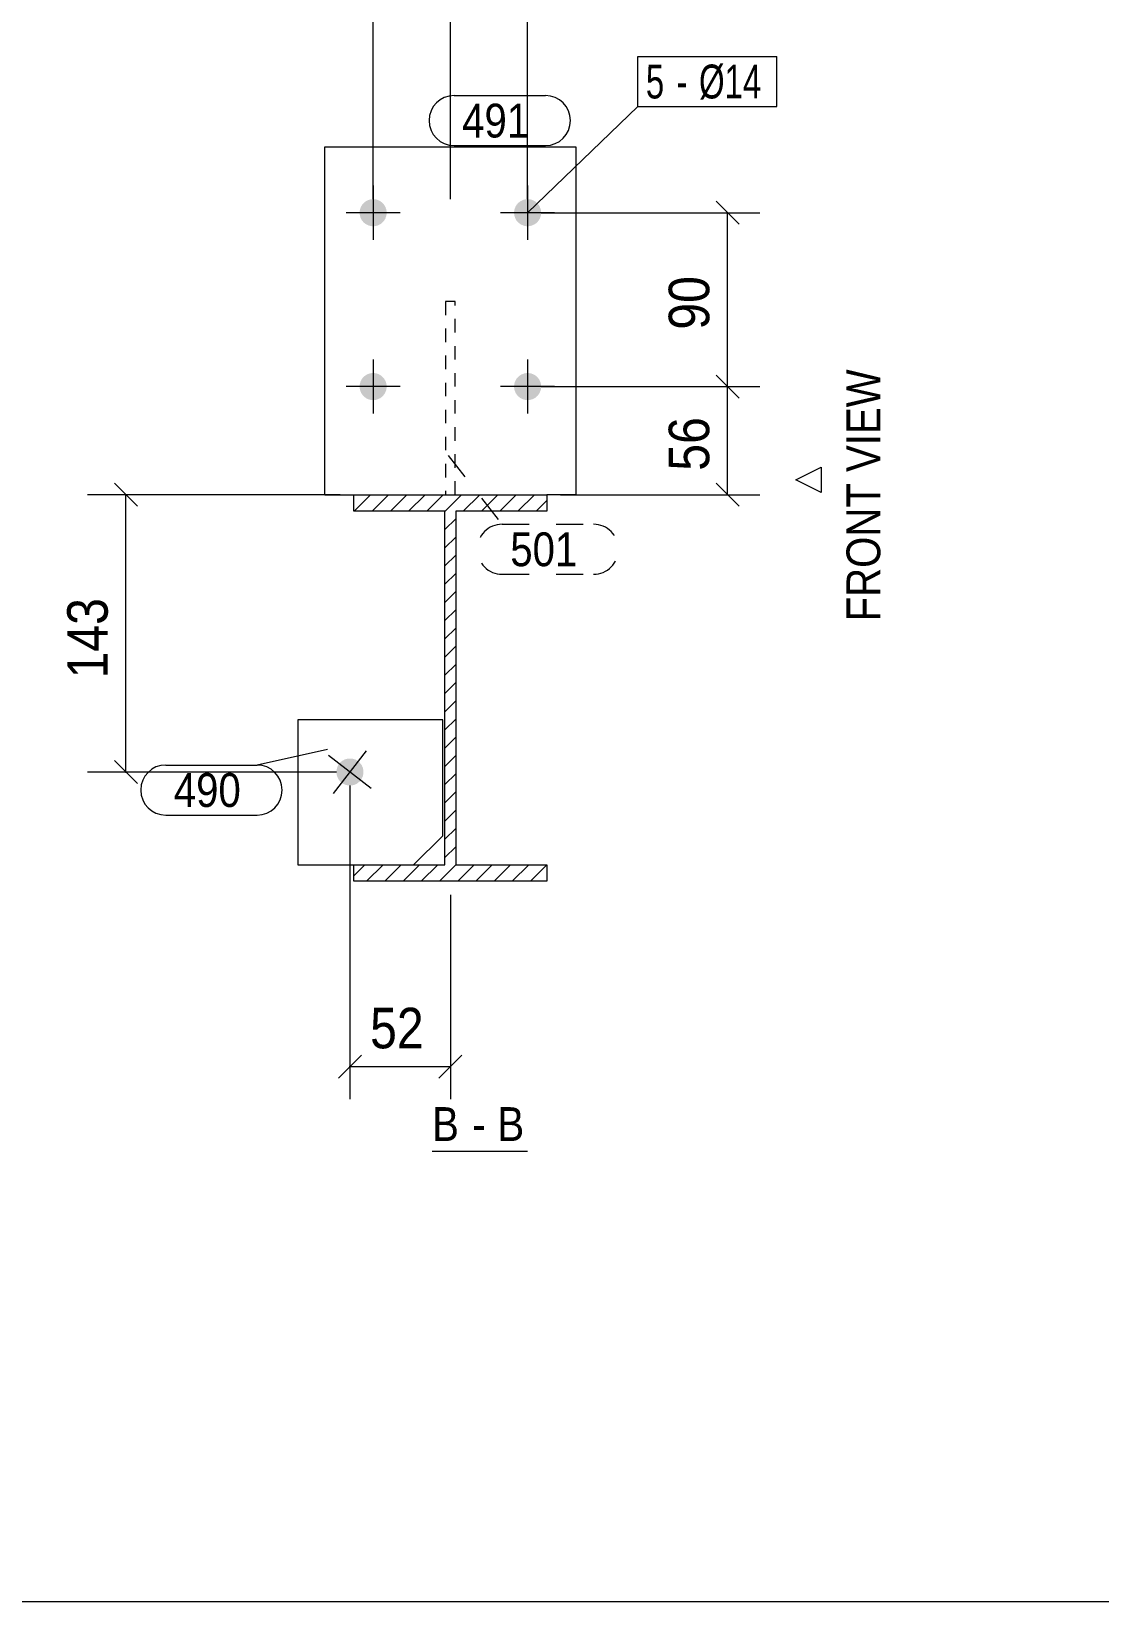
# Model space of a CAD drawing. Header units: millimetres. Extents: x 2 to 825, y 1 to 579.
# Drawn here: x 299.8 to 378.8, y 5 to 121.1 of the extents above; entities that cross this region are included whole.
import ezdxf

# ---------------------------------------------------------------- set-up
doc = ezdxf.new("R2010")
doc.units = ezdxf.units.MM
for name, pattern in [('XKITLINE00', [0]), ('XKITLINE01', [4, 1, -1, 1, -1]), ('XKITLINE02', [4, 2, -2])]:
    doc.linetypes.add(name, pattern=pattern)
for name, color, linetype, lineweight in [('Bolt', 3, 'Continuous', 0), ('BoltMark', 7, 'Continuous', 0), ('Dimensions', 7, 'Continuous', 0), ('DrawingSheet', 5, 'Continuous', 0), ('OtherObjectType', 7, 'Continuous', 0), ('Part', 2, 'Continuous', 0), ('PartMark', 7, 'Continuous', 0)]:
    doc.layers.add(name, color=color, linetype=linetype, lineweight=lineweight)
doc.styles.add('ARIAL', font='ARIAL.TTF')
doc.styles.add('ARIAL_NARROW', font='ARIALN.TTF')

# ---------------------------------------------------------------- blocks, each defined once
blk = doc.blocks.new('*A2')
at = {"layer": 'Part', "color": 7, "linetype": 'XKITLINE00', "lineweight": 0}
for p, q in [((323.62, 85.63), (324.84, 86.84)), ((324.97, 85.63), (326.18, 86.84)), ((326.32, 85.63), (327.53, 86.84)), ((327.66, 85.63), (328.88, 86.84)), ((329.01, 85.63), (330.22, 86.84)), ((330.34, 85.61), (331.57, 86.84)), ((331.7, 85.63), (332.92, 86.84)), ((333.05, 85.63), (334.27, 86.84)), ((334.4, 85.63), (335.61, 86.84)), ((335.75, 85.63), (336.96, 86.84)), ((337.09, 85.63), (337.89, 86.43)), ((330.35, 84.27), (331.15, 85.07)), ((330.35, 82.92), (331.15, 83.72)), ((330.35, 81.58), (331.15, 82.38)), ((330.35, 80.23), (331.15, 81.03)), ((330.35, 78.88), (331.15, 79.68)), ((330.35, 77.54), (331.15, 78.34)), ((330.35, 76.19), (331.15, 76.99)), ((330.35, 74.84), (331.15, 75.64)), ((330.35, 73.5), (331.15, 74.3)), ((330.35, 72.15), (331.15, 72.95)), ((330.35, 70.8), (331.15, 71.6)), ((330.35, 69.45), (331.15, 70.25)), ((330.35, 68.11), (331.15, 68.91)), ((330.48, 66.89), (331.15, 67.56)), ((330.35, 66.76), (330.48, 66.89)), ((330.35, 65.41), (331.15, 66.21)), ((330.35, 64.07), (331.15, 64.87)), ((330.35, 62.72), (331.15, 63.52)), ((330.35, 61.37), (331.15, 62.17)), ((330.35, 60.02), (331.15, 60.82)), ((323.6, 58.67), (324.42, 59.49)), ((324.55, 58.27), (325.77, 59.49)), ((325.9, 58.27), (327.11, 59.49)), ((327.25, 58.27), (328.46, 59.49)), ((328.59, 58.27), (329.81, 59.49)), ((329.94, 58.27), (331.15, 59.49)), ((331.29, 58.27), (332.5, 59.49)), ((332.63, 58.27), (333.85, 59.49)), ((333.98, 58.27), (335.2, 59.49)), ((335.33, 58.27), (336.54, 59.49)), ((336.68, 58.27), (337.89, 59.49))]:
    blk.add_line(p, q, dxfattribs=at)
blk = doc.blocks.new('*A112')
at = {"layer": 'Bolt'}
for points in [[(326.03, 107.68), (326.03, 107.65), (326.03, 107.63), (326.03, 107.6), (326.03, 107.58), (326.02, 107.55), (326.02, 107.53), (326.01, 107.5), (326.01, 107.48), (326, 107.46), (326, 107.43), (325.99, 107.41), (325.98, 107.39), (325.97, 107.36), (325.97, 107.34), (325.96, 107.32), (325.95, 107.29), (325.94, 107.27), (325.93, 107.25), (325.91, 107.23), (325.9, 107.21), (325.89, 107.19), (325.88, 107.16), (325.86, 107.14), (325.85, 107.12), (325.84, 107.1), (325.82, 107.08), (325.81, 107.07), (325.79, 107.05), (325.77, 107.03), (325.76, 107.01), (325.74, 106.99), (325.72, 106.98), (325.7, 106.96), (325.69, 106.94), (325.67, 106.93), (325.65, 106.91), (325.63, 106.9), (325.61, 106.88), (325.59, 106.87), (325.57, 106.85), (325.55, 106.84), (325.53, 106.83), (325.5, 106.82), (325.48, 106.81), (325.46, 106.8), (325.44, 106.79), (325.42, 106.78), (325.39, 106.77), (325.37, 106.76), (325.35, 106.75), (325.32, 106.74), (325.3, 106.74), (325.28, 106.73), (325.25, 106.72), (325.23, 106.72), (325.2, 106.71), (325.18, 106.71), (325.16, 106.71), (325.13, 106.7), (325.11, 106.7), (325.08, 106.7), (325.06, 106.7), (325.03, 106.7), (325.01, 106.7), (324.98, 106.7), (324.96, 106.7), (324.94, 106.7), (324.91, 106.71), (324.89, 106.71), (324.86, 106.71), (324.84, 106.72), (324.81, 106.72), (324.79, 106.73), (324.77, 106.74), (324.74, 106.74), (324.72, 106.75), (324.7, 106.76), (324.67, 106.77), (324.65, 106.78), (324.63, 106.79), (324.61, 106.8), (324.58, 106.81), (324.56, 106.82), (324.54, 106.83), (324.52, 106.84), (324.5, 106.85), (324.48, 106.87), (324.46, 106.88), (324.44, 106.9), (324.42, 106.91), (324.4, 106.93), (324.38, 106.94), (324.36, 106.96), (324.34, 106.98), (324.33, 106.99), (324.31, 107.01), (324.29, 107.03), (324.28, 107.05), (324.26, 107.07), (324.24, 107.08), (324.23, 107.1), (324.22, 107.12), (324.2, 107.14), (324.19, 107.16), (324.18, 107.19), (324.16, 107.21), (324.15, 107.23), (324.14, 107.25), (324.13, 107.27), (324.12, 107.29), (324.11, 107.32), (324.1, 107.34), (324.09, 107.36), (324.08, 107.39), (324.08, 107.41), (324.07, 107.43), (324.06, 107.46), (324.06, 107.48), (324.05, 107.5), (324.05, 107.53), (324.04, 107.55), (324.04, 107.58), (324.04, 107.6), (324.04, 107.63), (324.03, 107.65), (324.03, 107.68), (324.03, 107.7), (324.03, 107.72), (324.03, 107.75), (324.04, 107.77), (324.04, 107.8), (324.04, 107.82), (324.04, 107.85), (324.05, 107.87), (324.05, 107.89), (324.06, 107.92), (324.06, 107.94), (324.07, 107.97), (324.08, 107.99), (324.08, 108.01), (324.09, 108.04), (324.1, 108.06), (324.11, 108.08), (324.12, 108.11), (324.13, 108.13), (324.14, 108.15), (324.15, 108.17), (324.16, 108.19), (324.18, 108.21), (324.19, 108.23), (324.2, 108.26), (324.22, 108.28), (324.23, 108.3), (324.24, 108.32), (324.26, 108.33), (324.28, 108.35), (324.29, 108.37), (324.31, 108.39), (324.33, 108.41), (324.34, 108.42), (324.36, 108.44), (324.38, 108.46), (324.4, 108.47), (324.42, 108.49), (324.44, 108.5), (324.46, 108.52), (324.48, 108.53), (324.5, 108.54), (324.52, 108.56), (324.54, 108.57), (324.56, 108.58), (324.58, 108.59), (324.61, 108.6), (324.63, 108.61), (324.65, 108.62), (324.67, 108.63), (324.7, 108.64), (324.72, 108.65), (324.74, 108.66), (324.77, 108.66), (324.79, 108.67), (324.81, 108.68), (324.84, 108.68), (324.86, 108.69), (324.89, 108.69), (324.91, 108.69), (324.94, 108.7), (324.96, 108.7), (324.98, 108.7), (325.01, 108.7), (325.03, 108.7), (325.06, 108.7), (325.08, 108.7), (325.11, 108.7), (325.13, 108.7), (325.16, 108.69), (325.18, 108.69), (325.2, 108.69), (325.23, 108.68), (325.25, 108.68), (325.28, 108.67), (325.3, 108.66), (325.32, 108.66), (325.35, 108.65), (325.37, 108.64), (325.39, 108.63), (325.42, 108.62), (325.44, 108.61), (325.46, 108.6), (325.48, 108.59), (325.5, 108.58), (325.53, 108.57), (325.55, 108.56), (325.57, 108.54), (325.59, 108.53), (325.61, 108.52), (325.63, 108.5), (325.65, 108.49), (325.67, 108.47), (325.69, 108.46), (325.7, 108.44), (325.72, 108.42), (325.74, 108.41), (325.76, 108.39), (325.77, 108.37), (325.79, 108.35), (325.81, 108.33), (325.82, 108.32), (325.84, 108.3), (325.85, 108.28), (325.86, 108.26), (325.88, 108.23), (325.89, 108.21), (325.9, 108.19), (325.91, 108.17), (325.93, 108.15), (325.94, 108.13), (325.95, 108.11), (325.96, 108.08), (325.97, 108.06), (325.97, 108.04), (325.98, 108.01), (325.99, 107.99), (326, 107.97), (326, 107.94), (326.01, 107.92), (326.01, 107.89), (326.02, 107.87), (326.02, 107.85), (326.03, 107.82), (326.03, 107.8), (326.03, 107.77), (326.03, 107.75), (326.03, 107.72), (326.03, 107.7)], [(337.46, 107.68), (337.46, 107.65), (337.46, 107.63), (337.46, 107.6), (337.45, 107.58), (337.45, 107.55), (337.45, 107.53), (337.44, 107.5), (337.44, 107.48), (337.43, 107.46), (337.43, 107.43), (337.42, 107.41), (337.41, 107.39), (337.4, 107.36), (337.39, 107.34), (337.39, 107.32), (337.38, 107.29), (337.37, 107.27), (337.35, 107.25), (337.34, 107.23), (337.33, 107.21), (337.32, 107.19), (337.31, 107.16), (337.29, 107.14), (337.28, 107.12), (337.26, 107.1), (337.25, 107.08), (337.23, 107.07), (337.22, 107.05), (337.2, 107.03), (337.19, 107.01), (337.17, 106.99), (337.15, 106.98), (337.13, 106.96), (337.11, 106.94), (337.1, 106.93), (337.08, 106.91), (337.06, 106.9), (337.04, 106.88), (337.02, 106.87), (337, 106.85), (336.98, 106.84), (336.95, 106.83), (336.93, 106.82), (336.91, 106.81), (336.89, 106.8), (336.87, 106.79), (336.84, 106.78), (336.82, 106.77), (336.8, 106.76), (336.78, 106.75), (336.75, 106.74), (336.73, 106.74), (336.7, 106.73), (336.68, 106.72), (336.66, 106.72), (336.63, 106.71), (336.61, 106.71), (336.58, 106.71), (336.56, 106.7), (336.54, 106.7), (336.51, 106.7), (336.49, 106.7), (336.46, 106.7), (336.44, 106.7), (336.41, 106.7), (336.39, 106.7), (336.36, 106.7), (336.34, 106.71), (336.31, 106.71), (336.29, 106.71), (336.27, 106.72), (336.24, 106.72), (336.22, 106.73), (336.19, 106.74), (336.17, 106.74), (336.15, 106.75), (336.12, 106.76), (336.1, 106.77), (336.08, 106.78), (336.06, 106.79), (336.03, 106.8), (336.01, 106.81), (335.99, 106.82), (335.97, 106.83), (335.95, 106.84), (335.93, 106.85), (335.91, 106.87), (335.89, 106.88), (335.87, 106.9), (335.85, 106.91), (335.83, 106.93), (335.81, 106.94), (335.79, 106.96), (335.77, 106.98), (335.75, 106.99), (335.74, 107.01), (335.72, 107.03), (335.7, 107.05), (335.69, 107.07), (335.67, 107.08), (335.66, 107.1), (335.64, 107.12), (335.63, 107.14), (335.62, 107.16), (335.6, 107.19), (335.59, 107.21), (335.58, 107.23), (335.57, 107.25), (335.56, 107.27), (335.55, 107.29), (335.54, 107.32), (335.53, 107.34), (335.52, 107.36), (335.51, 107.39), (335.5, 107.41), (335.5, 107.43), (335.49, 107.46), (335.49, 107.48), (335.48, 107.5), (335.48, 107.53), (335.47, 107.55), (335.47, 107.58), (335.47, 107.6), (335.46, 107.63), (335.46, 107.65), (335.46, 107.68), (335.46, 107.7), (335.46, 107.72), (335.46, 107.75), (335.46, 107.77), (335.47, 107.8), (335.47, 107.82), (335.47, 107.85), (335.48, 107.87), (335.48, 107.89), (335.49, 107.92), (335.49, 107.94), (335.5, 107.97), (335.5, 107.99), (335.51, 108.01), (335.52, 108.04), (335.53, 108.06), (335.54, 108.08), (335.55, 108.11), (335.56, 108.13), (335.57, 108.15), (335.58, 108.17), (335.59, 108.19), (335.6, 108.21), (335.62, 108.23), (335.63, 108.26), (335.64, 108.28), (335.66, 108.3), (335.67, 108.32), (335.69, 108.33), (335.7, 108.35), (335.72, 108.37), (335.74, 108.39), (335.75, 108.41), (335.77, 108.42), (335.79, 108.44), (335.81, 108.46), (335.83, 108.47), (335.85, 108.49), (335.87, 108.5), (335.89, 108.52), (335.91, 108.53), (335.93, 108.54), (335.95, 108.56), (335.97, 108.57), (335.99, 108.58), (336.01, 108.59), (336.03, 108.6), (336.06, 108.61), (336.08, 108.62), (336.1, 108.63), (336.12, 108.64), (336.15, 108.65), (336.17, 108.66), (336.19, 108.66), (336.22, 108.67), (336.24, 108.68), (336.27, 108.68), (336.29, 108.69), (336.31, 108.69), (336.34, 108.69), (336.36, 108.7), (336.39, 108.7), (336.41, 108.7), (336.44, 108.7), (336.46, 108.7), (336.49, 108.7), (336.51, 108.7), (336.54, 108.7), (336.56, 108.7), (336.58, 108.69), (336.61, 108.69), (336.63, 108.69), (336.66, 108.68), (336.68, 108.68), (336.7, 108.67), (336.73, 108.66), (336.75, 108.66), (336.78, 108.65), (336.8, 108.64), (336.82, 108.63), (336.84, 108.62), (336.87, 108.61), (336.89, 108.6), (336.91, 108.59), (336.93, 108.58), (336.95, 108.57), (336.98, 108.56), (337, 108.54), (337.02, 108.53), (337.04, 108.52), (337.06, 108.5), (337.08, 108.49), (337.1, 108.47), (337.11, 108.46), (337.13, 108.44), (337.15, 108.42), (337.17, 108.41), (337.19, 108.39), (337.2, 108.37), (337.22, 108.35), (337.23, 108.33), (337.25, 108.32), (337.26, 108.3), (337.28, 108.28), (337.29, 108.26), (337.31, 108.23), (337.32, 108.21), (337.33, 108.19), (337.34, 108.17), (337.35, 108.15), (337.37, 108.13), (337.38, 108.11), (337.39, 108.08), (337.39, 108.06), (337.4, 108.04), (337.41, 108.01), (337.42, 107.99), (337.43, 107.97), (337.43, 107.94), (337.44, 107.92), (337.44, 107.89), (337.45, 107.87), (337.45, 107.85), (337.45, 107.82), (337.46, 107.8), (337.46, 107.77), (337.46, 107.75), (337.46, 107.72), (337.46, 107.7)], [(326.03, 94.82), (326.03, 94.79), (326.03, 94.77), (326.03, 94.74), (326.03, 94.72), (326.02, 94.7), (326.02, 94.67), (326.01, 94.65), (326.01, 94.62), (326, 94.6), (326, 94.58), (325.99, 94.55), (325.98, 94.53), (325.97, 94.51), (325.97, 94.48), (325.96, 94.46), (325.95, 94.44), (325.94, 94.42), (325.93, 94.39), (325.91, 94.37), (325.9, 94.35), (325.89, 94.33), (325.88, 94.31), (325.86, 94.29), (325.85, 94.27), (325.84, 94.25), (325.82, 94.23), (325.81, 94.21), (325.79, 94.19), (325.77, 94.17), (325.76, 94.15), (325.74, 94.14), (325.72, 94.12), (325.7, 94.1), (325.69, 94.09), (325.67, 94.07), (325.65, 94.05), (325.63, 94.04), (325.61, 94.03), (325.59, 94.01), (325.57, 94), (325.55, 93.98), (325.53, 93.97), (325.5, 93.96), (325.48, 93.95), (325.46, 93.94), (325.44, 93.93), (325.42, 93.92), (325.39, 93.91), (325.37, 93.9), (325.35, 93.89), (325.32, 93.89), (325.3, 93.88), (325.28, 93.87), (325.25, 93.87), (325.23, 93.86), (325.2, 93.86), (325.18, 93.85), (325.16, 93.85), (325.13, 93.85), (325.11, 93.85), (325.08, 93.84), (325.06, 93.84), (325.03, 93.84), (325.01, 93.84), (324.98, 93.84), (324.96, 93.85), (324.94, 93.85), (324.91, 93.85), (324.89, 93.85), (324.86, 93.86), (324.84, 93.86), (324.81, 93.87), (324.79, 93.87), (324.77, 93.88), (324.74, 93.89), (324.72, 93.89), (324.7, 93.9), (324.67, 93.91), (324.65, 93.92), (324.63, 93.93), (324.61, 93.94), (324.58, 93.95), (324.56, 93.96), (324.54, 93.97), (324.52, 93.98), (324.5, 94), (324.48, 94.01), (324.46, 94.03), (324.44, 94.04), (324.42, 94.05), (324.4, 94.07), (324.38, 94.09), (324.36, 94.1), (324.34, 94.12), (324.33, 94.14), (324.31, 94.15), (324.29, 94.17), (324.28, 94.19), (324.26, 94.21), (324.24, 94.23), (324.23, 94.25), (324.22, 94.27), (324.2, 94.29), (324.19, 94.31), (324.18, 94.33), (324.16, 94.35), (324.15, 94.37), (324.14, 94.39), (324.13, 94.42), (324.12, 94.44), (324.11, 94.46), (324.1, 94.48), (324.09, 94.51), (324.08, 94.53), (324.08, 94.55), (324.07, 94.58), (324.06, 94.6), (324.06, 94.62), (324.05, 94.65), (324.05, 94.67), (324.04, 94.7), (324.04, 94.72), (324.04, 94.74), (324.04, 94.77), (324.03, 94.79), (324.03, 94.82), (324.03, 94.84), (324.03, 94.87), (324.03, 94.89), (324.04, 94.92), (324.04, 94.94), (324.04, 94.97), (324.04, 94.99), (324.05, 95.01), (324.05, 95.04), (324.06, 95.06), (324.06, 95.09), (324.07, 95.11), (324.08, 95.13), (324.08, 95.16), (324.09, 95.18), (324.1, 95.2), (324.11, 95.23), (324.12, 95.25), (324.13, 95.27), (324.14, 95.29), (324.15, 95.31), (324.16, 95.34), (324.18, 95.36), (324.19, 95.38), (324.2, 95.4), (324.22, 95.42), (324.23, 95.44), (324.24, 95.46), (324.26, 95.48), (324.28, 95.5), (324.29, 95.51), (324.31, 95.53), (324.33, 95.55), (324.34, 95.57), (324.36, 95.58), (324.38, 95.6), (324.4, 95.62), (324.42, 95.63), (324.44, 95.65), (324.46, 95.66), (324.48, 95.67), (324.5, 95.69), (324.52, 95.7), (324.54, 95.71), (324.56, 95.72), (324.58, 95.74), (324.61, 95.75), (324.63, 95.76), (324.65, 95.77), (324.67, 95.78), (324.7, 95.78), (324.72, 95.79), (324.74, 95.8), (324.77, 95.81), (324.79, 95.81), (324.81, 95.82), (324.84, 95.82), (324.86, 95.83), (324.89, 95.83), (324.91, 95.84), (324.94, 95.84), (324.96, 95.84), (324.98, 95.84), (325.01, 95.84), (325.03, 95.84), (325.06, 95.84), (325.08, 95.84), (325.11, 95.84), (325.13, 95.84), (325.16, 95.84), (325.18, 95.83), (325.2, 95.83), (325.23, 95.82), (325.25, 95.82), (325.28, 95.81), (325.3, 95.81), (325.32, 95.8), (325.35, 95.79), (325.37, 95.78), (325.39, 95.78), (325.42, 95.77), (325.44, 95.76), (325.46, 95.75), (325.48, 95.74), (325.5, 95.72), (325.53, 95.71), (325.55, 95.7), (325.57, 95.69), (325.59, 95.67), (325.61, 95.66), (325.63, 95.65), (325.65, 95.63), (325.67, 95.62), (325.69, 95.6), (325.7, 95.58), (325.72, 95.57), (325.74, 95.55), (325.76, 95.53), (325.77, 95.51), (325.79, 95.5), (325.81, 95.48), (325.82, 95.46), (325.84, 95.44), (325.85, 95.42), (325.86, 95.4), (325.88, 95.38), (325.89, 95.36), (325.9, 95.34), (325.91, 95.31), (325.93, 95.29), (325.94, 95.27), (325.95, 95.25), (325.96, 95.23), (325.97, 95.2), (325.97, 95.18), (325.98, 95.16), (325.99, 95.13), (326, 95.11), (326, 95.09), (326.01, 95.06), (326.01, 95.04), (326.02, 95.01), (326.02, 94.99), (326.03, 94.97), (326.03, 94.94), (326.03, 94.92), (326.03, 94.89), (326.03, 94.87), (326.03, 94.84)], [(337.46, 94.82), (337.46, 94.79), (337.46, 94.77), (337.46, 94.74), (337.45, 94.72), (337.45, 94.7), (337.45, 94.67), (337.44, 94.65), (337.44, 94.62), (337.43, 94.6), (337.43, 94.58), (337.42, 94.55), (337.41, 94.53), (337.4, 94.51), (337.39, 94.48), (337.39, 94.46), (337.38, 94.44), (337.37, 94.42), (337.35, 94.39), (337.34, 94.37), (337.33, 94.35), (337.32, 94.33), (337.31, 94.31), (337.29, 94.29), (337.28, 94.27), (337.26, 94.25), (337.25, 94.23), (337.23, 94.21), (337.22, 94.19), (337.2, 94.17), (337.19, 94.15), (337.17, 94.14), (337.15, 94.12), (337.13, 94.1), (337.11, 94.09), (337.1, 94.07), (337.08, 94.05), (337.06, 94.04), (337.04, 94.03), (337.02, 94.01), (337, 94), (336.98, 93.98), (336.95, 93.97), (336.93, 93.96), (336.91, 93.95), (336.89, 93.94), (336.87, 93.93), (336.84, 93.92), (336.82, 93.91), (336.8, 93.9), (336.78, 93.89), (336.75, 93.89), (336.73, 93.88), (336.7, 93.87), (336.68, 93.87), (336.66, 93.86), (336.63, 93.86), (336.61, 93.85), (336.58, 93.85), (336.56, 93.85), (336.54, 93.85), (336.51, 93.84), (336.49, 93.84), (336.46, 93.84), (336.44, 93.84), (336.41, 93.84), (336.39, 93.85), (336.36, 93.85), (336.34, 93.85), (336.31, 93.85), (336.29, 93.86), (336.27, 93.86), (336.24, 93.87), (336.22, 93.87), (336.19, 93.88), (336.17, 93.89), (336.15, 93.89), (336.12, 93.9), (336.1, 93.91), (336.08, 93.92), (336.06, 93.93), (336.03, 93.94), (336.01, 93.95), (335.99, 93.96), (335.97, 93.97), (335.95, 93.98), (335.93, 94), (335.91, 94.01), (335.89, 94.03), (335.87, 94.04), (335.85, 94.05), (335.83, 94.07), (335.81, 94.09), (335.79, 94.1), (335.77, 94.12), (335.75, 94.14), (335.74, 94.15), (335.72, 94.17), (335.7, 94.19), (335.69, 94.21), (335.67, 94.23), (335.66, 94.25), (335.64, 94.27), (335.63, 94.29), (335.62, 94.31), (335.6, 94.33), (335.59, 94.35), (335.58, 94.37), (335.57, 94.39), (335.56, 94.42), (335.55, 94.44), (335.54, 94.46), (335.53, 94.48), (335.52, 94.51), (335.51, 94.53), (335.5, 94.55), (335.5, 94.58), (335.49, 94.6), (335.49, 94.62), (335.48, 94.65), (335.48, 94.67), (335.47, 94.7), (335.47, 94.72), (335.47, 94.74), (335.46, 94.77), (335.46, 94.79), (335.46, 94.82), (335.46, 94.84), (335.46, 94.87), (335.46, 94.89), (335.46, 94.92), (335.47, 94.94), (335.47, 94.97), (335.47, 94.99), (335.48, 95.01), (335.48, 95.04), (335.49, 95.06), (335.49, 95.09), (335.5, 95.11), (335.5, 95.13), (335.51, 95.16), (335.52, 95.18), (335.53, 95.2), (335.54, 95.23), (335.55, 95.25), (335.56, 95.27), (335.57, 95.29), (335.58, 95.31), (335.59, 95.34), (335.6, 95.36), (335.62, 95.38), (335.63, 95.4), (335.64, 95.42), (335.66, 95.44), (335.67, 95.46), (335.69, 95.48), (335.7, 95.5), (335.72, 95.51), (335.74, 95.53), (335.75, 95.55), (335.77, 95.57), (335.79, 95.58), (335.81, 95.6), (335.83, 95.62), (335.85, 95.63), (335.87, 95.65), (335.89, 95.66), (335.91, 95.67), (335.93, 95.69), (335.95, 95.7), (335.97, 95.71), (335.99, 95.72), (336.01, 95.74), (336.03, 95.75), (336.06, 95.76), (336.08, 95.77), (336.1, 95.78), (336.12, 95.78), (336.15, 95.79), (336.17, 95.8), (336.19, 95.81), (336.22, 95.81), (336.24, 95.82), (336.27, 95.82), (336.29, 95.83), (336.31, 95.83), (336.34, 95.84), (336.36, 95.84), (336.39, 95.84), (336.41, 95.84), (336.44, 95.84), (336.46, 95.84), (336.49, 95.84), (336.51, 95.84), (336.54, 95.84), (336.56, 95.84), (336.58, 95.84), (336.61, 95.83), (336.63, 95.83), (336.66, 95.82), (336.68, 95.82), (336.7, 95.81), (336.73, 95.81), (336.75, 95.8), (336.78, 95.79), (336.8, 95.78), (336.82, 95.78), (336.84, 95.77), (336.87, 95.76), (336.89, 95.75), (336.91, 95.74), (336.93, 95.72), (336.95, 95.71), (336.98, 95.7), (337, 95.69), (337.02, 95.67), (337.04, 95.66), (337.06, 95.65), (337.08, 95.63), (337.1, 95.62), (337.11, 95.6), (337.13, 95.58), (337.15, 95.57), (337.17, 95.55), (337.19, 95.53), (337.2, 95.51), (337.22, 95.5), (337.23, 95.48), (337.25, 95.46), (337.26, 95.44), (337.28, 95.42), (337.29, 95.4), (337.31, 95.38), (337.32, 95.36), (337.33, 95.34), (337.34, 95.31), (337.35, 95.29), (337.37, 95.27), (337.38, 95.25), (337.39, 95.23), (337.39, 95.2), (337.4, 95.18), (337.41, 95.16), (337.42, 95.13), (337.43, 95.11), (337.43, 95.09), (337.44, 95.06), (337.44, 95.04), (337.45, 95.01), (337.45, 94.99), (337.45, 94.97), (337.46, 94.94), (337.46, 94.92), (337.46, 94.89), (337.46, 94.87), (337.46, 94.84)]]:
    blk.add_hatch(color=3, dxfattribs=at).paths.add_polyline_path(points, flags=17)
at = {"layer": 'Bolt', "color": 3, "linetype": 'XKITLINE00', "lineweight": 0}
for p, q in [((325.03, 109.7), (325.03, 105.7)), ((336.46, 109.7), (336.46, 105.7)), ((327.03, 107.7), (323.03, 107.7)), ((338.46, 107.7), (334.46, 107.7)), ((325.03, 96.84), (325.03, 92.84)), ((336.46, 96.84), (336.46, 92.84)), ((327.03, 94.84), (323.03, 94.84)), ((338.46, 94.84), (334.46, 94.84))]:
    blk.add_line(p, q, dxfattribs=at)
blk = doc.blocks.new('*A113')
at = {"layer": 'Bolt'}
blk.add_hatch(color=3, dxfattribs=at).paths.add_polyline_path([(322.69, 65.57), (322.67, 65.58), (322.65, 65.6), (322.63, 65.62), (322.61, 65.63), (322.6, 65.65), (322.58, 65.67), (322.56, 65.69), (322.55, 65.71), (322.53, 65.73), (322.52, 65.75), (322.5, 65.77), (322.49, 65.79), (322.47, 65.81), (322.46, 65.83), (322.45, 65.85), (322.44, 65.87), (322.43, 65.89), (322.42, 65.91), (322.41, 65.94), (322.4, 65.96), (322.39, 65.98), (322.38, 66), (322.37, 66.03), (322.36, 66.05), (322.36, 66.07), (322.35, 66.1), (322.34, 66.12), (322.34, 66.15), (322.33, 66.17), (322.33, 66.19), (322.33, 66.22), (322.32, 66.24), (322.32, 66.27), (322.32, 66.29), (322.32, 66.32), (322.32, 66.34), (322.32, 66.37), (322.32, 66.39), (322.32, 66.41), (322.32, 66.44), (322.33, 66.46), (322.33, 66.49), (322.33, 66.51), (322.34, 66.54), (322.34, 66.56), (322.35, 66.58), (322.35, 66.61), (322.36, 66.63), (322.37, 66.65), (322.38, 66.68), (322.39, 66.7), (322.39, 66.72), (322.4, 66.75), (322.41, 66.77), (322.42, 66.79), (322.44, 66.81), (322.45, 66.83), (322.46, 66.86), (322.47, 66.88), (322.49, 66.9), (322.5, 66.92), (322.51, 66.94), (322.53, 66.96), (322.54, 66.98), (322.56, 66.99), (322.58, 67.01), (322.59, 67.03), (322.61, 67.05), (322.63, 67.07), (322.65, 67.08), (322.66, 67.1), (322.68, 67.11), (322.7, 67.13), (322.72, 67.14), (322.74, 67.16), (322.76, 67.17), (322.78, 67.19), (322.8, 67.2), (322.82, 67.21), (322.85, 67.22), (322.87, 67.24), (322.89, 67.25), (322.91, 67.26), (322.93, 67.27), (322.96, 67.28), (322.98, 67.28), (323, 67.29), (323.03, 67.3), (323.05, 67.31), (323.07, 67.31), (323.1, 67.32), (323.12, 67.32), (323.15, 67.33), (323.17, 67.33), (323.19, 67.33), (323.22, 67.34), (323.24, 67.34), (323.27, 67.34), (323.29, 67.34), (323.32, 67.34), (323.34, 67.34), (323.37, 67.34), (323.39, 67.34), (323.41, 67.34), (323.44, 67.34), (323.46, 67.33), (323.49, 67.33), (323.51, 67.32), (323.54, 67.32), (323.56, 67.31), (323.58, 67.31), (323.61, 67.3), (323.63, 67.29), (323.65, 67.28), (323.68, 67.28), (323.7, 67.27), (323.72, 67.26), (323.74, 67.25), (323.77, 67.24), (323.79, 67.23), (323.81, 67.21), (323.83, 67.2), (323.85, 67.19), (323.87, 67.18), (323.89, 67.16), (323.91, 67.15), (323.93, 67.13), (323.95, 67.12), (323.97, 67.1), (323.99, 67.08), (324.01, 67.07), (324.02, 67.05), (324.04, 67.03), (324.06, 67.02), (324.07, 67), (324.09, 66.98), (324.11, 66.96), (324.12, 66.94), (324.14, 66.92), (324.15, 66.9), (324.16, 66.88), (324.18, 66.86), (324.19, 66.84), (324.2, 66.82), (324.21, 66.79), (324.22, 66.77), (324.23, 66.75), (324.24, 66.73), (324.25, 66.7), (324.26, 66.68), (324.27, 66.66), (324.28, 66.63), (324.28, 66.61), (324.29, 66.59), (324.29, 66.56), (324.3, 66.54), (324.3, 66.52), (324.31, 66.49), (324.31, 66.47), (324.31, 66.44), (324.32, 66.42), (324.32, 66.39), (324.32, 66.37), (324.32, 66.34), (324.32, 66.32), (324.32, 66.3), (324.32, 66.27), (324.31, 66.25), (324.31, 66.22), (324.31, 66.2), (324.3, 66.17), (324.3, 66.15), (324.29, 66.13), (324.29, 66.1), (324.28, 66.08), (324.28, 66.05), (324.27, 66.03), (324.26, 66.01), (324.25, 65.98), (324.24, 65.96), (324.23, 65.94), (324.22, 65.92), (324.21, 65.89), (324.2, 65.87), (324.19, 65.85), (324.18, 65.83), (324.16, 65.81), (324.15, 65.79), (324.14, 65.77), (324.12, 65.75), (324.11, 65.73), (324.09, 65.71), (324.08, 65.69), (324.06, 65.67), (324.04, 65.65), (324.03, 65.64), (324.01, 65.62), (323.99, 65.6), (323.97, 65.59), (323.95, 65.57), (323.94, 65.56), (323.92, 65.54), (323.9, 65.53), (323.88, 65.51), (323.86, 65.5), (323.83, 65.49), (323.81, 65.47), (323.79, 65.46), (323.77, 65.45), (323.75, 65.44), (323.73, 65.43), (323.7, 65.42), (323.68, 65.41), (323.66, 65.4), (323.63, 65.39), (323.61, 65.39), (323.59, 65.38), (323.56, 65.37), (323.54, 65.37), (323.52, 65.36), (323.49, 65.36), (323.47, 65.35), (323.44, 65.35), (323.42, 65.35), (323.39, 65.35), (323.37, 65.34), (323.35, 65.34), (323.32, 65.34), (323.3, 65.34), (323.27, 65.34), (323.25, 65.35), (323.22, 65.35), (323.2, 65.35), (323.17, 65.35), (323.15, 65.36), (323.13, 65.36), (323.1, 65.37), (323.08, 65.37), (323.05, 65.38), (323.03, 65.39), (323.01, 65.39), (322.98, 65.4), (322.96, 65.41), (322.94, 65.42), (322.92, 65.43), (322.89, 65.44), (322.87, 65.45), (322.85, 65.46), (322.83, 65.47), (322.81, 65.48), (322.79, 65.5), (322.76, 65.51), (322.74, 65.52), (322.72, 65.54), (322.7, 65.55)], flags=17)
at = {"layer": 'Bolt', "color": 3, "linetype": 'XKITLINE00', "lineweight": 0}
for p, q in [((324.9, 65.12), (321.74, 67.57)), ((322.09, 64.76), (324.55, 67.92))]:
    blk.add_line(p, q, dxfattribs=at)
blk = doc.blocks.new('*A114')
at = {"layer": 'Part', "color": 2, "linetype": 'XKITLINE00', "lineweight": 0}
for p, q in [((323.6, 85.63), (323.6, 86.84)), ((323.6, 86.84), (337.89, 86.84)), ((337.89, 86.84), (337.89, 85.63)), ((330.35, 85.63), (323.6, 85.63)), ((330.35, 59.49), (330.35, 85.63)), ((337.89, 85.63), (331.15, 85.63)), ((331.15, 85.63), (331.15, 59.49)), ((323.6, 58.27), (323.6, 59.49)), ((323.6, 59.49), (330.35, 59.49)), ((331.15, 59.49), (337.89, 59.49)), ((337.89, 59.49), (337.89, 58.27)), ((337.89, 58.27), (323.6, 58.27))]:
    blk.add_line(p, q, dxfattribs=at)
blk = doc.blocks.new('*A115')
at = {"layer": 'Part', "color": 2, "linetype": 'XKITLINE00', "lineweight": 0}
for p, q in [((321.46, 86.84), (321.46, 112.56)), ((321.46, 112.56), (340.03, 112.56)), ((340.03, 112.56), (340.03, 86.84)), ((321.46, 86.84), (323.6, 86.84)), ((340.03, 86.84), (337.89, 86.84))]:
    blk.add_line(p, q, dxfattribs=at)
at = {"layer": 'Part', "color": 7, "linetype": 'XKITLINE01', "lineweight": 0}
blk.add_line((323.6, 86.84), (337.89, 86.84), dxfattribs=at)
blk = doc.blocks.new('*A116')
at = {"layer": 'Part', "color": 7, "linetype": 'XKITLINE01', "lineweight": 0}
for p, q in [((331.1, 101.13), (330.39, 101.13)), ((330.39, 101.13), (330.39, 86.84)), ((331.1, 86.84), (331.1, 101.13)), ((330.39, 86.84), (331.1, 86.84))]:
    blk.add_line(p, q, dxfattribs=at)
blk = doc.blocks.new('*A117')
at = {"layer": 'Part', "color": 2, "linetype": 'XKITLINE00', "lineweight": 0}
for p, q in [((330.18, 70.2), (319.46, 70.2)), ((319.46, 70.2), (319.46, 59.49)), ((330.18, 61.63), (330.18, 70.2)), ((328.03, 59.49), (330.18, 61.63)), ((319.46, 59.49), (323.6, 59.49))]:
    blk.add_line(p, q, dxfattribs=at)
at = {"layer": 'Part', "color": 7, "linetype": 'XKITLINE01', "lineweight": 0}
blk.add_line((323.6, 59.49), (328.03, 59.49), dxfattribs=at)
blk = doc.blocks.new('*A118')
at = {"layer": 'DrawingSheet', "color": 5, "linetype": 'XKITLINE00', "lineweight": 0}
blk.add_line((5, 5), (825, 5), dxfattribs=at)
blk = doc.blocks.new('*A233')
at = {"layer": 'Dimensions', "color": 7, "linetype": 'XKITLINE00', "lineweight": 0}
for p, q in [((325.03, 108.7), (325.03, 129.24)), ((330.75, 108.7), (330.75, 129.24)), ((325.88, 127.24), (324.18, 125.54)), ((331.6, 127.24), (329.9, 125.54)), ((325.03, 126.39), (330.75, 126.39))]:
    blk.add_line(p, q, dxfattribs=at)
at = {"layer": 'Dimensions', "color": 3}
for p in [(325.03, 126.39), (330.75, 126.39)]:
    blk.add_point(p, dxfattribs=at)
at = {"layer": 'Dimensions', "color": 3, "style": 'ARIAL', "width": 0.85}
blk.add_text('40', height=3, dxfattribs=at).set_placement((325.67, 127.74))
blk = doc.blocks.new('*A234')
at = {"layer": 'Dimensions', "color": 7, "linetype": 'XKITLINE00', "lineweight": 0}
for p, q in [((330.75, 108.7), (330.75, 129.24)), ((336.46, 108.7), (336.46, 129.24)), ((331.6, 127.24), (329.9, 125.54)), ((337.31, 127.24), (335.61, 125.54)), ((330.75, 126.39), (336.46, 126.39))]:
    blk.add_line(p, q, dxfattribs=at)
at = {"layer": 'Dimensions', "color": 3}
for p in [(330.75, 126.39), (336.46, 126.39)]:
    blk.add_point(p, dxfattribs=at)
at = {"layer": 'Dimensions', "color": 3, "style": 'ARIAL', "width": 0.85}
blk.add_text('40', height=3, dxfattribs=at).set_placement((331.38, 127.74))
blk = doc.blocks.new('*A235')
at = {"layer": 'Dimensions', "color": 7, "linetype": 'XKITLINE00', "lineweight": 0}
for p, q in [((323.32, 65.34), (323.32, 42.16)), ((330.75, 57.27), (330.75, 42.16)), ((324.17, 45.41), (322.47, 43.71)), ((331.6, 45.41), (329.9, 43.71)), ((323.32, 44.56), (330.75, 44.56))]:
    blk.add_line(p, q, dxfattribs=at)
at = {"layer": 'Dimensions', "color": 3}
for p in [(323.32, 44.56), (330.75, 44.56)]:
    blk.add_point(p, dxfattribs=at)
at = {"layer": 'Dimensions', "color": 3, "style": 'ARIAL', "width": 0.85}
blk.add_text('52', height=3, dxfattribs=at).set_placement((324.81, 45.91))
blk = doc.blocks.new('*A236')
at = {"layer": 'Dimensions', "color": 7, "linetype": 'XKITLINE00', "lineweight": 0}
for p, q in [((350.4, 95.69), (352.1, 93.99)), ((337.46, 94.84), (353.65, 94.84)), ((351.25, 86.84), (351.25, 94.84)), ((350.4, 87.69), (352.1, 85.99)), ((338.89, 86.84), (353.65, 86.84))]:
    blk.add_line(p, q, dxfattribs=at)
at = {"layer": 'Dimensions', "color": 3}
for p in [(351.25, 94.84), (351.25, 86.84)]:
    blk.add_point(p, dxfattribs=at)
at = {"layer": 'Dimensions', "color": 3, "style": 'ARIAL', "width": 0.85}
blk.add_text('56', height=3, rotation=90.0002, dxfattribs=at).set_placement((349.9, 88.62))
blk = doc.blocks.new('*A237')
at = {"layer": 'Dimensions', "color": 7, "linetype": 'XKITLINE00', "lineweight": 0}
for p, q in [((350.4, 108.55), (352.1, 106.85)), ((337.46, 107.7), (353.65, 107.7)), ((351.25, 94.84), (351.25, 107.7)), ((350.4, 95.69), (352.1, 93.99)), ((337.46, 94.84), (353.65, 94.84))]:
    blk.add_line(p, q, dxfattribs=at)
at = {"layer": 'Dimensions', "color": 3}
for p in [(351.25, 107.7), (351.25, 94.84)]:
    blk.add_point(p, dxfattribs=at)
at = {"layer": 'Dimensions', "color": 3, "style": 'ARIAL', "width": 0.85}
blk.add_text('90', height=3, rotation=90.0002, dxfattribs=at).set_placement((349.9, 99.05))
blk = doc.blocks.new('*A238')
at = {"layer": 'Dimensions', "color": 7, "linetype": 'XKITLINE00', "lineweight": 0}
for p, q in [((305.9, 87.69), (307.6, 85.99)), ((322.6, 86.84), (303.9, 86.84)), ((306.75, 66.34), (306.75, 86.84)), ((322.32, 66.34), (303.9, 66.34)), ((305.9, 67.19), (307.6, 65.49))]:
    blk.add_line(p, q, dxfattribs=at)
at = {"layer": 'Dimensions', "color": 3}
for p in [(306.75, 86.84), (306.75, 66.34)]:
    blk.add_point(p, dxfattribs=at)
at = {"layer": 'Dimensions', "color": 3, "style": 'ARIAL', "width": 0.85}
blk.add_text('143', height=3, rotation=90.0002, dxfattribs=at).set_placement((305.4, 73.26))
blk = doc.blocks.new('*A239')
at = {"layer": 'BoltMark', "color": 7, "linetype": 'XKITLINE00', "lineweight": 0}
for p, q in [((344.61, 119.25), (354.9, 119.25)), ((344.61, 115.55), (344.61, 119.25)), ((354.9, 115.55), (354.9, 119.25)), ((336.46, 107.7), (344.61, 115.55)), ((344.61, 115.55), (354.9, 115.55))]:
    blk.add_line(p, q, dxfattribs=at)
at = {"layer": 'BoltMark', "color": 3, "style": 'ARIAL_NARROW', "width": 0.85}
for s, p in [('5', (345.21, 116.15)), ('Ø14', (349.14, 116.15)), ('-', (347.48, 116.15))]:
    blk.add_text(s, height=2.5, dxfattribs=at).set_placement(p)
blk = doc.blocks.new('*A240')
at = {"layer": 'PartMark', "color": 7, "linetype": 'XKITLINE00', "lineweight": 0}
for p, q in [((321.65, 68.01), (316.45, 66.86)), ((309.69, 66.86), (316.45, 66.86)), ((309.69, 63.16), (316.45, 63.16))]:
    blk.add_line(p, q, dxfattribs=at)
for centre, start, end in [((309.69, 65.01), 90, 270), ((316.45, 65.01), 270, 90)]:
    blk.add_arc(centre, 1.85, start, end, dxfattribs=at)
at = {"layer": 'PartMark', "color": 3, "style": 'ARIAL', "width": 0.85}
blk.add_text('490', height=2.5, dxfattribs=at).set_placement((310.29, 63.76))
blk = doc.blocks.new('*A241')
at = {"layer": 'PartMark', "color": 7, "linetype": 'XKITLINE02', "lineweight": 0}
for p, q in [((330.58, 89.74), (334.58, 84.66)), ((334.58, 84.66), (341.34, 84.66)), ((334.58, 80.96), (341.34, 80.96))]:
    blk.add_line(p, q, dxfattribs=at)
for centre, start, end in [((334.58, 82.81), 90, 270), ((341.34, 82.81), 270, 90)]:
    blk.add_arc(centre, 1.85, start, end, dxfattribs=at)
at = {"layer": 'PartMark', "color": 3, "style": 'ARIAL', "width": 0.85}
blk.add_text('501', height=2.5, dxfattribs=at).set_placement((335.18, 81.56))
blk = doc.blocks.new('*A242')
at = {"layer": 'PartMark', "color": 7, "linetype": 'XKITLINE00', "lineweight": 0}
for p, q in [((331.02, 116.36), (337.78, 116.36)), ((331.02, 112.66), (337.78, 112.66))]:
    blk.add_line(p, q, dxfattribs=at)
for centre, start, end in [((331.02, 114.51), 90, 270), ((337.78, 114.51), 270, 90)]:
    blk.add_arc(centre, 1.85, start, end, dxfattribs=at)
at = {"layer": 'PartMark', "color": 3, "style": 'ARIAL', "width": 0.85}
blk.add_text('491', height=2.5, dxfattribs=at).set_placement((331.62, 113.26))
blk = doc.blocks.new('*A243')
at = {"layer": 'OtherObjectType', "color": 7, "linetype": 'XKITLINE00', "lineweight": 0}
for p, q in [((328.3, 132.84), (327.36, 134.71)), ((327.36, 134.71), (329.24, 134.71)), ((329.24, 134.71), (328.3, 132.84)), ((328.3, 132.84), (328.3, 132.84)), ((356.3, 87.95), (358.18, 88.88)), ((358.18, 88.88), (358.18, 87.01)), ((358.18, 87.01), (356.3, 87.95)), ((356.3, 87.95), (356.3, 87.95)), ((329.4, 38.31), (336.45, 38.31))]:
    blk.add_line(p, q, dxfattribs=at)
at = {"layer": 'OtherObjectType', "color": 7, "style": 'ARIAL', "width": 0.85}
for s, p in [('TOP VIEW', (320.15, 136.59)), ('B', (329.4, 39.06)), ('B', (334.23, 39.06)), ('-', (332.37, 39.06))]:
    blk.add_text(s, height=2.5, dxfattribs=at).set_placement(p)
blk.add_text('FRONT VIEW', height=2.5, rotation=90, dxfattribs=at).set_placement((362.55, 77.48))

msp = doc.modelspace()

# ---------------------------------------------------------------- block references
at = {"lineweight": 0}
for name in ['*A118', '*A233', '*A234', '*A239', '*A242', '*A115', '*A112', '*A237', '*A116', '*A236', '*A241', '*A238', '*A2', '*A114', '*A117', '*A240', '*A113', '*A235']:
    msp.add_blockref(name, (0, 0), dxfattribs=at)
at = {"layer": 'OtherObjectType', "lineweight": 0}
msp.add_blockref('*A243', (0, 0), dxfattribs=at)

doc.saveas('drawing.dxf')
